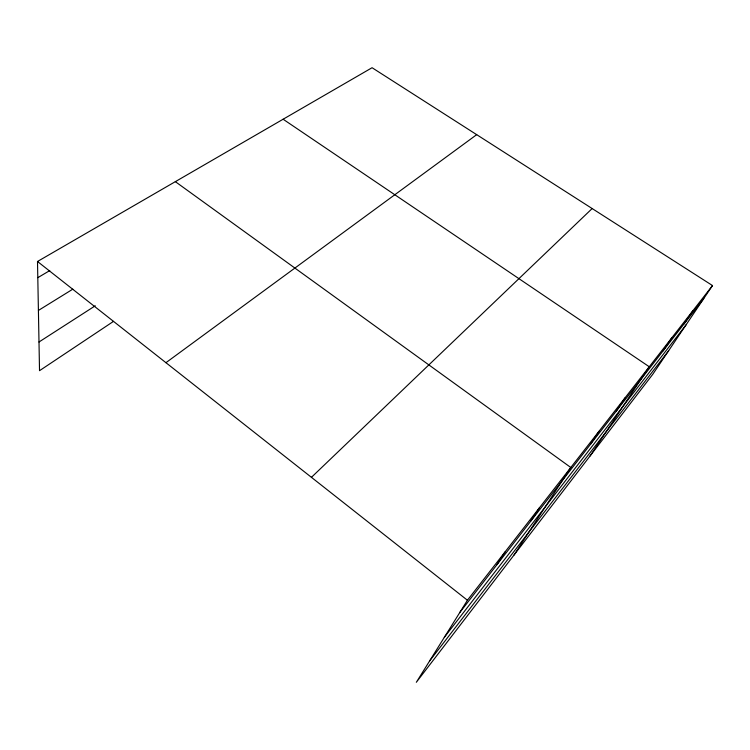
<?xml version="1.0" encoding="UTF-8"?>
<svg xmlns="http://www.w3.org/2000/svg" width="750" height="750" viewBox="0 0 750 750"><rect width="100%" height="100%" fill="white"/><g stroke="black" fill="none" stroke-linecap="round" stroke-linejoin="round"><path stroke-width="1.12" d="M712.5 285.553L467.419 600.234L416.325 682.284L652.744 374.334L712.5 285.553L372.075 67.716L37.5 261.488L39.525 370.688L113.522 321.366M496.969 564.656L504.984 552M531.047 520.8L539.316 507.928M513.919 555.169L570.797 467.494L175.341 181.65M590.4 444.413L598.969 431.325M616.397 410.963L625.05 397.838M590.044 456.009L649.256 366.759L283.116 119.231M663.075 350.897L671.794 337.819M684.103 323.831L692.831 310.819M429.581 661.003L668.681 350.663M444.3 637.369L686.006 324.919M459.731 612.572L703.791 298.491M311.438 477.328L592.153 208.547M165.947 362.691L476.691 134.662M38.991 342L95.259 305.794M38.409 310.444L72.806 289.172M37.8 277.669L49.744 270.6M37.5 261.488L467.419 600.234"/></g></svg>
